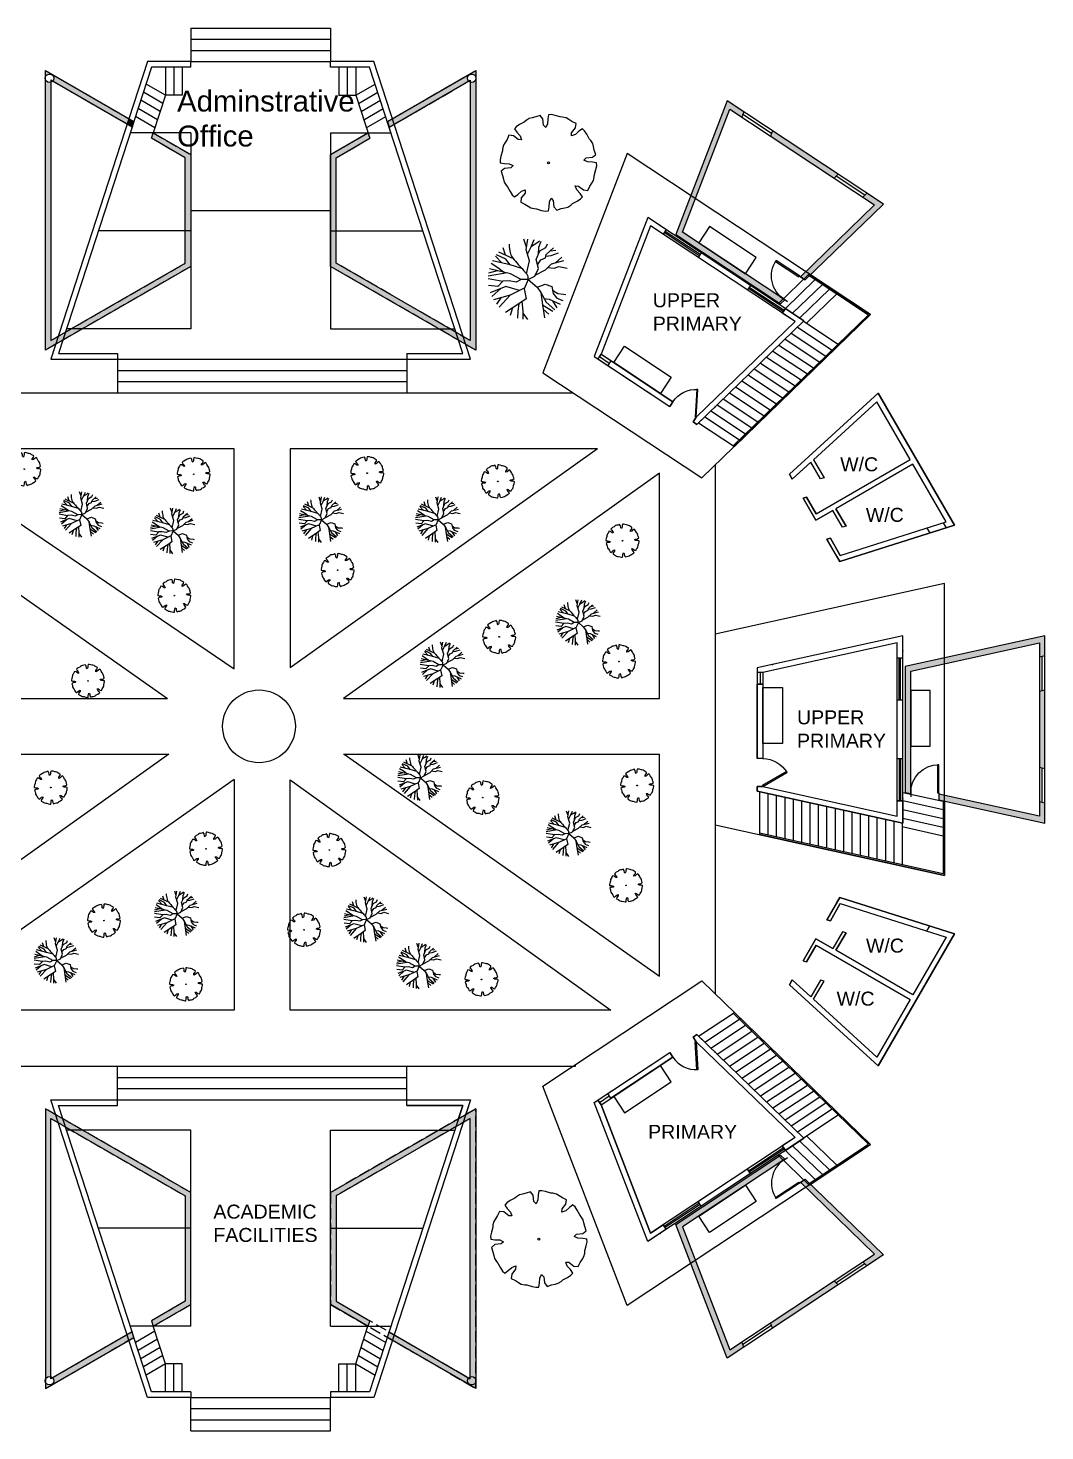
# Model space of a CAD drawing. Header units: millimetres. Extents: x -2023021 to 4454414, y -304659 to 993992.
# Drawn here: x 1687896 to 1724255, y 475256 to 525402 of the extents above; entities that cross this region are included whole.
import ezdxf

# ---------------------------------------------------------------- set-up
doc = ezdxf.new("R2010")
doc.units = ezdxf.units.MM
doc.header["$LTSCALE"] = 10
doc.header["$MEASUREMENT"] = 0
doc.linetypes.add('BANKLINE1', pattern=[5.5, 4, -1.5])
doc.layers.add('High Rise', color=255, linetype='Continuous')
doc.styles.get("Standard").update_dxf_attribs({"font": 'arial.ttf'})

# ---------------------------------------------------------------- blocks, each defined once
blk = doc.blocks.new('*U27')
at = {"transparency": 33554687}
for p, q in [((0, 0), (0, -6)), ((40, 0), (40, -6))]:
    blk.add_line(p, q, dxfattribs=at)
blk.add_lwpolyline([(0, 0), (0, 40), (1.75, 40), (1.75, 0)], close=True, dxfattribs=at)
blk.add_arc((0, 0), 40, 0, 90, dxfattribs=at)
blk = doc.blocks.new('*U18')
for p, q in [((0, 0), (0, -6)), ((40, 0), (40, -6))]:
    blk.add_line(p, q)
blk.add_lwpolyline([(0, 0), (20, 34.6), (21.5, 33.8), (1.5, -0.9)], close=True)
blk.add_arc((0, 0), 40, 0, 60)
blk = doc.blocks.new('mb-cay7')
for p, q in [((-281, 528), (-302, 509)), ((-244, 552), (-281, 528)), ((-206, 561), (-244, 552)), ((-161, 571), (-206, 561)), ((-109, 590), (-161, 571)), ((-75, 547), (-109, 590)), ((-67, 471), (-75, 547)), ((-16, 547), (-19, 489)), ((-7, 599), (-16, 547)), ((28, 601), (-7, 599)), ((76, 591), (28, 601)), ((138, 572), (76, 591)), ((166, 570), (138, 572)), ((209, 560), (166, 570)), ((242, 540), (209, 560)), ((281, 515), (242, 540)), ((331, 492), (281, 515)), ((-490, 348), (-513, 297)), ((-435, 342), (-490, 348)), ((-400, 452), (-424, 426)), ((-424, 426), (-393, 384)), ((-359, 480), (-400, 452)), ((-393, 384), (-354, 341)), ((-302, 509), (-359, 480)), ((-39, 443), (-67, 471)), ((-19, 489), (-39, 443)), ((276, 339), (277, 379)), ((324, 357), (276, 339)), ((277, 379), (325, 438)), ((367, 396), (324, 357)), ((325, 438), (331, 492)), ((410, 427), (367, 396)), ((436, 403), (410, 426)), ((463, 362), (436, 403)), ((493, 305), (463, 362)), ((-568, 183), (-569, 155)), ((-558, 225), (-568, 183)), ((-538, 259), (-558, 225)), ((-513, 297), (-538, 259)), ((-376, 294), (-435, 342)), ((-336, 293), (-376, 294)), ((-354, 341), (-336, 293)), ((512, 284), (493, 305)), ((535, 247), (512, 284)), ((545, 209), (535, 247)), ((554, 164), (545, 209)), ((-588, 93), (-598, 45)), ((-598, 45), (-596, 10)), ((-596, 10), (-545, 1)), ((-569, 155), (-588, 93)), ((-545, 1), (-486, -1)), ((426, 43), (455, 70)), ((472, 22), (426, 43)), ((455, 70), (531, 78)), ((531, 19), (472, 22)), ((531, 78), (573, 112)), ((583, 10), (531, 19)), ((573, 112), (554, 164)), ((584, -25), (582, 10)), ((-545, -58), (-587, -92)), ((-587, -92), (-568, -144)), ((-568, -144), (-558, -189)), ((-469, -50), (-545, -58)), ((-486, -1), (-440, -22)), ((-440, -22), (-469, -50)), ((544, -205), (554, -163)), ((554, -163), (555, -134)), ((555, -134), (574, -73)), ((574, -73), (584, -25)), ((-558, -189), (-549, -227)), ((-549, -227), (-526, -264)), ((-526, -264), (-507, -285)), ((-507, -285), (-477, -342)), ((-477, -342), (-450, -383)), ((-381, -376), (-338, -337)), ((-338, -337), (-290, -319)), ((-290, -319), (-291, -359)), ((340, -320), (322, -273)), ((322, -273), (362, -274)), ((380, -364), (340, -320)), ((362, -274), (421, -322)), ((421, -322), (476, -327)), ((476, -327), (499, -277)), ((499, -277), (524, -239)), ((524, -239), (544, -205)), ((-450, -383), (-424, -406)), ((-424, -406), (-381, -376)), ((-339, -418), (-345, -472)), ((-345, -472), (-294, -495)), ((-291, -359), (-339, -418)), ((-294, -495), (-256, -520)), ((2, -527), (5, -469)), ((5, -469), (26, -423)), ((26, -423), (53, -451)), ((53, -451), (61, -527)), ((230, -531), (267, -508)), ((267, -508), (288, -489)), ((288, -489), (345, -459)), ((345, -459), (386, -432)), ((410, -406), (380, -364)), ((386, -432), (410, -406)), ((-256, -520), (-222, -540)), ((-222, -540), (-180, -550)), ((-180, -550), (-152, -551)), ((-152, -551), (-90, -571)), ((-90, -571), (-42, -580)), ((-42, -580), (-7, -578)), ((-7, -579), (2, -527)), ((61, -527), (95, -570)), ((95, -570), (147, -550)), ((147, -550), (192, -541)), ((192, -541), (230, -531))]:
    blk.add_line(p, q)
blk.add_ellipse((-7, 10), major_axis=(-12.3, 0), ratio=0.999017)
blk = doc.blocks.new('mb-cay3')
for p, q in [((-456, 451), (-504, 599)), ((-31, 616), (-85, 772)), ((-39, 560), (-5, 777)), ((-13, 473), (59, 618)), ((59, 618), (123, 768)), ((65, 634), (172, 698)), ((172, 698), (230, 744)), ((205, 466), (217, 614)), ((217, 614), (265, 733)), ((238, 540), (358, 604)), ((358, 604), (389, 679)), ((365, 469), (512, 598)), ((-363, 255), (-718, 340)), ((-529, 295), (-660, 435)), ((-448, 370), (-640, 462)), ((-297, 377), (-594, 516)), ((-363, 255), (-448, 370)), ((27, 338), (-39, 560)), ((-33, 77), (27, 338)), ((161, 366), (238, 540)), ((206, 186), (161, 366)), ((187, 260), (256, 361)), ((256, 361), (349, 398)), ((349, 398), (365, 469)), ((357, 434), (461, 448)), ((444, 539), (559, 556)), ((461, 448), (612, 502)), ((470, 275), (721, 344)), ((548, 297), (680, 413)), ((-426, 94), (-808, 31)), ((-623, 138), (-801, 89)), ((-355, 78), (-783, 174)), ((-610, 194), (-745, 282)), ((-496, 110), (-610, 194)), ((-130, 186), (-363, 255)), ((-143, -40), (-355, 78)), ((2, -36), (133, 27)), ((133, 27), (206, 186)), ((142, 47), (347, 154)), ((347, 154), (470, 275)), ((396, 203), (525, 189)), ((525, 189), (618, 226)), ((618, 226), (784, 188)), ((-514, -76), (-810, -27)), ((-610, -183), (-801, -161)), ((-451, -182), (-765, -306)), ((-552, -222), (-734, -380)), ((-511, -73), (-610, -183)), ((-387, -63), (-511, -73)), ((-173, -262), (-451, -182)), ((-245, -95), (-387, -63)), ((-79, -216), (-367, -355)), ((-143, -40), (-245, -95)), ((2, -36), (-143, -40)), ((2, -36), (-84, -227)), ((-84, -227), (-44, -427)), ((2, -36), (180, -191)), ((180, -191), (342, -131)), ((180, -191), (255, -303)), ((342, -131), (479, -183)), ((479, -183), (506, -322)), ((493, -257), (596, -322)), ((-367, -355), (-697, -450)), ((-550, -408), (-637, -538)), ((-367, -355), (-585, -598)), ((-188, -528), (-460, -705)), ((-188, -528), (-211, -677)), ((-44, -427), (-188, -528)), ((-126, -485), (-111, -678)), ((253, -300), (289, -547)), ((255, -303), (360, -497)), ((289, -547), (498, -675)), ((289, -547), (328, -810)), ((318, -419), (422, -436)), ((360, -497), (537, -649)), ((422, -436), (645, -534)), ((491, -467), (578, -611)), ((506, -322), (576, -413)), ((576, -413), (696, -460)), ((596, -322), (716, -333)), ((716, -333), (757, -339)), ((-318, -612), (-361, -764)), ((-211, -677), (-217, -819)), ((-111, -678), (-109, -842)), ((-110, -716), (-17, -849)), ((302, -637), (416, -737))]:
    blk.add_line(p, q)
for centre, radius, start, end in [((455, 700), 842, 181.5686, 195.0038), ((-141, 541), 225, 195.0038, 221.1659), ((62234, 55080), 83082, 221.1659, 221.28126), ((29144, 26029), 39048, 221.2813, 221.4495), ((15672, 14131), 21075, 221.4495, 221.7043), ((-7857, -6835), 10440, 41.3423, 41.7043), ((-61, 24), 56.4, 12.2823, 41.3423), ((-371, -43), 373, 1.0907, 12.2823)]:
    blk.add_arc(centre, radius, start, end)

msp = doc.modelspace()

# ---------------------------------------------------------------- hatches: boundary and pattern name
at = {"ltscale": 10, "transparency": 33554687}
h = msp.add_hatch(color=256, dxfattribs=at)
h.dxf.hatch_style = 1
h.paths.add_polyline_path([(1691503, 478500), (1691440, 478694), (1688773, 477154, -0.189691), (1688813, 477051, -0.899631), (1688515, 477020), (1688515, 476775)])
h.paths.add_polyline_path([(1700983, 478694), (1700919, 478500), (1703908, 476775), (1703908, 486775), (1703539, 486562), (1703446, 486277), (1703708, 486428), (1703708, 477121)])
h.paths.add_polyline_path([(1700983, 478694), (1700805, 478796), (1700742, 478602), (1700919, 478500)])
h.paths.add_polyline_path([(1688515, 523884), (1688515, 523638, -0.899631), (1688813, 523607, -0.189691), (1688773, 523504), (1691440, 521964), (1691503, 522159)])
h.paths.add_polyline_path([(1688715, 523466, -0.457895), (1688515, 523575), (1688515, 513884), (1688884, 514097), (1688976, 514381), (1688715, 514230)])
h.paths.add_polyline_path([(1693711, 516884), (1693711, 518156), (1693511, 518156), (1693511, 516999), (1689235, 514530), (1689143, 514246)])
h.paths.add_polyline_path([(1689235, 514530), (1688976, 514381), (1688884, 514097), (1689143, 514246)])
h.paths.add_polyline_path([(1693711, 520884), (1692374, 521656), (1692311, 521461), (1693511, 520768), (1693511, 518156), (1693711, 518156)])
h.paths.add_polyline_path([(1698911, 520768), (1700112, 521461), (1700049, 521656), (1698711, 520884), (1698711, 518156), (1698911, 518156)])
h.paths.add_polyline_path([(1698911, 518156), (1698711, 518156), (1698711, 516884), (1703280, 514246), (1703188, 514530), (1698911, 516999)])
h.paths.add_polyline_path([(1703446, 514381), (1703188, 514530), (1703280, 514246), (1703539, 514097)])
h.paths.add_polyline_path([(1703908, 523575, -0.457895), (1703708, 523466), (1703708, 514230), (1703446, 514381), (1703539, 514097), (1703908, 513884)])
h.paths.add_polyline_path([(1703908, 523884), (1700919, 522159), (1700983, 521964), (1703650, 523504, -0.189691), (1703610, 523607, -0.899631), (1703908, 523638)])
h.paths.add_polyline_path([(1700983, 521964), (1700919, 522159), (1700742, 522056), (1700805, 521862)])
h.paths.add_polyline_path([(1692987, 517906), (1699759, 517906), (1699759, 520715), (1692987, 520715)], flags=9)
h = msp.add_hatch(color=256, dxfattribs=at)
h.dxf.hatch_style = 1
h.paths.add_polyline_path([(1712787, 522501, 0.31031), (1712919, 522309), (1712166, 520351, 0.404136), (1711906, 520230), (1712788, 522526, 0.030901)])
h.paths.add_polyline_path([(1711906, 520230, 0.092069), (1711892, 520156, 0.300872), (1712018, 519967), (1711301, 518104), (1714952, 515690), (1714804, 515547), (1711057, 518026)])
h.paths.add_polyline_path([(1716313, 517286, 0.62376), (1716645, 517449, 0.158191), (1716606, 517570), (1718007, 518926, 0.396129), (1718289, 518930), (1715687, 516402), (1715517, 516515)], flags=17)
h.paths.add_polyline_path([(1714445, 521540), (1714518, 521732), (1716861, 520182), (1716713, 520040)])
h.paths.add_polyline_path([(1717885, 519504), (1718483, 519109), (1715687, 516402), (1715517, 516515), (1716313, 517286, 0.62376), (1716645, 517449, 0.158191), (1716606, 517570), (1718007, 518926, 0.651705), (1718352, 519078, 0.721289), (1717981, 519201), (1717738, 519362)])
h.paths.add_polyline_path([(1713199, 522501, 0.188485), (1713144, 522641), (1713493, 522410), (1713420, 522218), (1713164, 522387, 0.147158)])
h.paths.add_polyline_path([(1712895, 522805), (1713062, 522695, 0.338527), (1712824, 522619)])
h = msp.add_hatch(color=256, dxfattribs=at)
h.dxf.hatch_style = 1
h.paths.add_polyline_path([(1724255, 497696), (1724055, 497740), (1724055, 497228), (1720668, 497975), (1720668, 497771), (1724255, 496979)])
h.paths.add_polyline_path([(1717885, 519504), (1717738, 519362), (1718165, 519079), (1715702, 516695), (1715873, 516582), (1718483, 519109)])
h.paths.add_polyline_path([(1712993, 522501), (1713420, 522218), (1713493, 522410), (1712895, 522805), (1711591, 519414), (1711762, 519301)])
h = msp.add_hatch(color=256, dxfattribs=at)
h.dxf.hatch_style = 1
h.paths.add_polyline_path([(1691680, 522056), (1691503, 522159), (1691440, 521964), (1691617, 521862)])
h = msp.add_hatch(color=256, dxfattribs=at)
h.dxf.hatch_style = 1
h.paths.add_polyline_path([(1698911, 520768), (1700112, 521461), (1700049, 521656), (1698711, 520884), (1698711, 518156), (1698911, 518156)])
h.paths.add_polyline_path([(1698911, 518156), (1698711, 518156), (1698711, 516884), (1703280, 514246), (1703188, 514530), (1698911, 516999)])
h.paths.add_polyline_path([(1693711, 520884), (1692374, 521656), (1692311, 521461), (1693511, 520768), (1693511, 518156), (1693711, 518156)])
h.paths.add_polyline_path([(1693711, 518156), (1693511, 518156), (1693511, 516999), (1689235, 514530), (1689143, 514246), (1693711, 516884)])
h = msp.add_hatch(color=256, dxfattribs=at)
h.dxf.hatch_style = 1
h.paths.add_polyline_path([(1698911, 520768), (1700112, 521461), (1700049, 521656), (1698711, 520884), (1698711, 518156), (1698911, 518156)])
h.paths.add_polyline_path([(1692987, 517906), (1699759, 517906), (1699759, 520715), (1692987, 520715)], flags=9)
h = msp.add_hatch(color=256, dxfattribs=at)
h.dxf.hatch_style = 1
h.paths.add_polyline_path([(1698911, 520768), (1700112, 521461), (1700049, 521656), (1698711, 520884), (1698711, 518156), (1698911, 518156)])
h.paths.add_polyline_path([(1692987, 517906), (1699759, 517906), (1699759, 520715), (1692987, 520715)], flags=9)
h = msp.add_hatch(color=256, dxfattribs=at)
h.dxf.hatch_style = 1
h.paths.add_polyline_path([(1718007, 518926, 0.651705), (1718352, 519078, 0.721289), (1717981, 519201), (1717738, 519362), (1717885, 519504), (1718483, 519109), (1715687, 516402), (1715517, 516515), (1716313, 517286, 0.62376), (1716645, 517449, 0.158191), (1716606, 517570)])
h = msp.add_hatch(color=256, dxfattribs=at)
h.dxf.hatch_style = 1
h.paths.add_polyline_path([(1711762, 481357), (1711591, 481244), (1712895, 477853), (1713493, 478249), (1713420, 478440), (1712993, 478157)])
h.paths.add_polyline_path([(1724055, 503430), (1724055, 502918), (1724255, 502962), (1724255, 503679), (1720668, 502888), (1720668, 502683)])
h = msp.add_hatch(color=256, dxfattribs=at)
h.dxf.hatch_style = 1
h.paths.add_polyline_path([(1723941, 503602, 0.31031), (1723853, 503386), (1721805, 502934, 0.404136), (1721561, 503084), (1723963, 503615, 0.030901)])
h.paths.add_polyline_path([(1721561, 503084, 0.092069), (1721492, 503054, 0.300872), (1721403, 502845), (1719455, 502415), (1719455, 498038), (1719255, 498083), (1719255, 502576)])
h.paths.add_polyline_path([(1721537, 497784, 0.62376), (1721856, 497596, 0.158191), (1721936, 497696), (1723839, 497276, 0.396129), (1723998, 497043), (1720455, 497818), (1720455, 498023)], flags=17)
h.paths.add_polyline_path([(1724055, 501689), (1724255, 501733), (1724255, 498925), (1724055, 498969)])
h.paths.add_polyline_path([(1724255, 497696), (1724255, 496979), (1720455, 497818), (1720455, 498023), (1721537, 497784, 0.62376), (1721856, 497596, 0.158191), (1721936, 497696), (1723839, 497276, 0.651705), (1724156, 497072, 0.721289), (1724055, 497449), (1724055, 497740)])
h.paths.add_polyline_path([(1724168, 503258, 0.188485), (1724255, 503381), (1724255, 502962), (1724055, 502918), (1724055, 503224, 0.147158)])
h.paths.add_polyline_path([(1724255, 503679), (1724255, 503479, 0.338527), (1724060, 503636)])
h = msp.add_hatch(color=256, dxfattribs=at)
h.dxf.hatch_style = 1
h.paths.add_polyline_path([(1723839, 497276, 0.651705), (1724156, 497072, 0.721289), (1724055, 497449), (1724055, 497740), (1724255, 497696), (1724255, 496979), (1720455, 497818), (1720455, 498023), (1721537, 497784, 0.62376), (1721856, 497596, 0.158191), (1721936, 497696)])
h = msp.add_hatch(color=256, dxfattribs=at)
h.dxf.hatch_style = 1
h.paths.add_polyline_path([(1703908, 486775), (1703539, 486562), (1703446, 486277), (1703708, 486428), (1703708, 477193, -0.457895), (1703908, 477083)])
h.paths.add_polyline_path([(1703188, 486128), (1703280, 486412), (1698711, 483775), (1698711, 482502), (1698911, 482502), (1698911, 483659)])
h.paths.add_polyline_path([(1703539, 486562), (1703280, 486412), (1703188, 486128), (1703446, 486277)])
h.paths.add_polyline_path([(1698911, 482502), (1698711, 482502), (1698711, 479775), (1700049, 479002), (1700112, 479197), (1698911, 479890)])
h.paths.add_polyline_path([(1700983, 478694), (1700919, 478500), (1703685, 476921, -0.267949), (1703610, 477051, -0.189691), (1703650, 477154)], flags=17)
h.paths.add_polyline_path([(1691440, 478694), (1688773, 477154, -0.189691), (1688813, 477051, -0.267949), (1688738, 476921), (1691503, 478501)], flags=17)
h.paths.add_polyline_path([(1693711, 479775), (1693711, 482502), (1693511, 482502), (1693511, 479890), (1692311, 479197), (1692374, 479002)])
h.paths.add_polyline_path([(1693711, 483775), (1689143, 486412), (1689235, 486128), (1693511, 483659), (1693511, 482502), (1693711, 482502)])
h.paths.add_polyline_path([(1688715, 486428), (1688976, 486277), (1688884, 486562), (1688515, 486775), (1688515, 477083, -0.457895), (1688715, 477193)])
h.paths.add_polyline_path([(1689143, 486412), (1688884, 486562), (1688976, 486277), (1689235, 486128)])
h.paths.add_polyline_path([(1691503, 478500), (1691440, 478694), (1688773, 477154, -0.189691), (1688813, 477051, -0.899631), (1688515, 477020), (1688515, 476775)])
h.paths.add_polyline_path([(1691617, 478796), (1691440, 478694), (1691503, 478500), (1691680, 478602)])
h.paths.add_polyline_path([(1703908, 477020, -0.899631), (1703610, 477051, -0.189691), (1703650, 477154), (1700983, 478694), (1700919, 478500), (1703908, 476775)])
h = msp.add_hatch(color=256, dxfattribs=at)
h.dxf.hatch_style = 1
h.paths.add_polyline_path([(1712787, 478157, -0.31031), (1712919, 478350), (1712166, 480308, -0.404136), (1711906, 480428), (1712788, 478132, -0.030901)])
h.paths.add_polyline_path([(1711906, 480428, -0.092069), (1711892, 480502, -0.300872), (1712018, 480692), (1711301, 482554), (1714952, 484969), (1714804, 485111), (1711057, 482632)])
h.paths.add_polyline_path([(1716313, 483372, -0.62376), (1716645, 483210, -0.158191), (1716606, 483089), (1718007, 481733, -0.396129), (1718289, 481729), (1715687, 484257), (1715517, 484144)], flags=17)
h.paths.add_polyline_path([(1714445, 479118), (1714518, 478927), (1716861, 480476), (1716713, 480619)])
h.paths.add_polyline_path([(1717885, 481154), (1718483, 481550), (1715687, 484257), (1715517, 484144), (1716313, 483372, -0.62376), (1716645, 483210, -0.158191), (1716606, 483089), (1718007, 481733, -0.651705), (1718352, 481581, -0.721289), (1717981, 481457), (1717738, 481297)])
h.paths.add_polyline_path([(1713199, 478157, -0.188485), (1713144, 478018), (1713493, 478249), (1713420, 478440), (1713164, 478271, -0.147158)])
h.paths.add_polyline_path([(1712895, 477853), (1713062, 477964, -0.338527), (1712824, 478040)])
h = msp.add_hatch(color=256, dxfattribs=at)
h.dxf.hatch_style = 1
h.paths.add_polyline_path([(1718007, 481733, -0.651705), (1718352, 481581, -0.721289), (1717981, 481457), (1717738, 481297), (1717885, 481154), (1718483, 481550), (1715687, 484257), (1715517, 484144), (1716313, 483372, -0.62376), (1716645, 483210, -0.158191), (1716606, 483089)])
h = msp.add_hatch(color=256, dxfattribs=at)
h.dxf.hatch_style = 1
h.paths.add_polyline_path([(1715873, 484077), (1715822, 484043), (1715702, 483964), (1718165, 481579), (1717738, 481297), (1717885, 481154), (1718483, 481550)])

# ---------------------------------------------------------------- linework, layer by layer
for p, q in [((1693711, 525402), (1698711, 525402)), ((1693711, 525402), (1693711, 524202)), ((1698711, 525402), (1698711, 524202)), ((1693711, 525002), (1698711, 525002)), ((1693711, 524602), (1698711, 524602)), ((1693711, 524002), (1693711, 524202)), ((1693711, 524202), (1698711, 524202)), ((1698711, 524002), (1698711, 524202)), ((1692811, 524002), (1692811, 523002)), ((1693111, 524002), (1693111, 523002)), ((1693411, 524002), (1693411, 523002)), ((1699011, 524002), (1699011, 523002)), ((1699311, 524002), (1699311, 523002)), ((1699611, 524002), (1699611, 523002)), ((1692717, 522710), (1692023, 523111)), ((1692811, 523002), (1692118, 523402)), ((1699611, 523002), (1700305, 523402)), ((1699706, 522710), (1700400, 523111)), ((1692527, 522127), (1691833, 522527)), ((1692622, 522419), (1691928, 522819)), ((1699801, 522419), (1700494, 522819)), ((1699896, 522127), (1700589, 522527)), ((1692432, 521835), (1691739, 522236)), ((1699990, 521835), (1700684, 522236)), ((1700742, 522056), (1700805, 521862)), ((1713493, 522410), (1713420, 522218)), ((1714481, 521636), (1713456, 522314)), ((1693711, 521656), (1691550, 521656)), ((1693711, 521656), (1693711, 518156)), ((1698711, 521656), (1700872, 521656)), ((1698711, 521656), (1698711, 518156)), ((1700049, 521656), (1700112, 521461)), ((1714518, 521732), (1714445, 521540)), ((1716861, 520182), (1716713, 520040)), ((1717812, 519433), (1716787, 520111)), ((1717885, 519504), (1717738, 519362)), ((1693711, 518884), (1698711, 518884)), ((1693711, 518156), (1690413, 518156)), ((1693711, 518156), (1693711, 514656)), ((1698711, 518156), (1702010, 518156)), ((1698711, 518156), (1698711, 514656)), ((1710714, 518196), (1710604, 518029)), ((1711896, 517264), (1710645, 518091)), ((1711924, 517306), (1710673, 518133)), ((1711965, 517368), (1711855, 517201)), ((1713723, 516205), (1713613, 516038)), ((1713654, 516101), (1714905, 515273)), ((1713682, 516143), (1714933, 515315)), ((1693711, 514656), (1689276, 514656)), ((1698711, 514656), (1703147, 514656)), ((1691090, 513766), (1691090, 513566)), ((1691090, 513566), (1701436, 513566)), ((1691090, 513566), (1691090, 512366)), ((1701436, 513766), (1701436, 513566)), ((1701436, 513566), (1701436, 512366)), ((1708383, 513743), (1708272, 513576)), ((1708328, 513660), (1708679, 513427)), ((1708734, 513511), (1708624, 513344)), ((1691090, 513166), (1701436, 513166)), ((1691090, 512766), (1701436, 512766)), ((1684953, 512366), (1707356, 512366)), ((1691090, 512366), (1701436, 512366)), ((1710955, 512042), (1710844, 511875)), ((1711789, 511490), (1711678, 511323)), ((1683668, 510366), (1695263, 502499)), ((1695263, 510366), (1683668, 510366)), ((1695263, 502499), (1695263, 510366)), ((1708251, 510366), (1697263, 502534)), ((1708251, 510366), (1697263, 510366)), ((1697263, 510366), (1697263, 502534)), ((1710468, 509490), (1699178, 501443)), ((1710468, 501443), (1710468, 509490)), ((1712468, 509782), (1712468, 490877)), ((1682347, 508850), (1692877, 501443)), ((1715734, 508635), (1715612, 508596)), ((1716076, 508044), (1715734, 508635)), ((1717142, 507596), (1716782, 508220)), ((1720035, 507531), (1720137, 507354)), ((1720621, 507716), (1720723, 507539)), ((1716582, 507166), (1716460, 507127)), ((1716937, 506551), (1716582, 507166)), ((1724255, 502962), (1724055, 502918)), ((1719168, 502883), (1718968, 502883)), ((1719043, 501383), (1719043, 502883)), ((1719093, 501383), (1719093, 502883)), ((1724155, 501711), (1724155, 502940)), ((1714168, 502371), (1713968, 502371)), ((1714068, 502371), (1714068, 501950)), ((1714168, 501950), (1713968, 501950)), ((1724255, 501733), (1724055, 501689)), ((1682347, 501443), (1692877, 501443)), ((1699178, 501443), (1710468, 501443)), ((1719168, 501383), (1718968, 501383)), ((1692926, 499443), (1682347, 491902)), ((1682347, 499443), (1692926, 499443)), ((1699178, 499443), (1710468, 499443)), ((1699197, 499443), (1710468, 491515)), ((1710468, 491515), (1710468, 499443)), ((1714168, 499287), (1713968, 499287)), ((1719168, 499275), (1718968, 499275)), ((1719043, 499275), (1719043, 497775)), ((1719093, 499275), (1719093, 497775)), ((1724255, 498925), (1724055, 498969)), ((1695263, 498542), (1683534, 490293)), ((1695263, 498542), (1695263, 490293)), ((1697263, 498527), (1708730, 490293)), ((1697263, 490293), (1697263, 498527)), ((1724155, 497718), (1724155, 498947)), ((1714168, 498287), (1713968, 498287)), ((1724255, 497696), (1724055, 497740)), ((1716937, 494107), (1716582, 493493)), ((1716582, 493493), (1716460, 493531)), ((1717142, 493062), (1716782, 492438)), ((1720035, 493127), (1720137, 493305)), ((1716076, 492615), (1715734, 492024)), ((1695263, 490293), (1683534, 490293)), ((1708730, 490293), (1697263, 490293)), ((1711789, 489168), (1711678, 489335)), ((1710955, 488617), (1710844, 488783)), ((1684953, 488293), (1707471, 488293)), ((1691090, 488293), (1701436, 488293)), ((1691090, 487093), (1691090, 488293)), ((1701436, 487093), (1701436, 488293)), ((1707471, 488293), (1707471, 488351)), ((1691090, 487893), (1701436, 487893)), ((1691090, 487493), (1701436, 487493)), ((1691090, 486893), (1691090, 487093)), ((1691090, 487093), (1701436, 487093)), ((1701436, 486893), (1701436, 487093)), ((1708383, 486915), (1708272, 487082)), ((1708328, 486999), (1708679, 487231)), ((1708734, 487148), (1708624, 487315)), ((1693711, 486002), (1689276, 486002)), ((1693711, 482502), (1693711, 486002)), ((1698711, 482502), (1698711, 486002)), ((1698711, 486002), (1703147, 486002)), ((1713654, 484557), (1714905, 485385)), ((1713682, 484516), (1714933, 485343)), ((1713723, 484453), (1713613, 484620)), ((1711965, 483290), (1711855, 483457)), ((1711896, 483395), (1710645, 482567)), ((1711924, 483353), (1710673, 482525)), ((1693711, 482502), (1690413, 482502)), ((1693711, 479002), (1693711, 482502)), ((1698711, 479002), (1698711, 482502)), ((1698711, 482502), (1702010, 482502)), ((1710714, 482463), (1710604, 482629)), ((1717812, 481226), (1716787, 480548)), ((1717885, 481154), (1717738, 481297)), ((1716861, 480476), (1716713, 480619)), ((1693711, 479002), (1691550, 479002)), ((1698711, 479002), (1700872, 479002)), ((1714481, 479022), (1713456, 478344)), ((1714518, 478927), (1714445, 479118)), ((1692432, 478823), (1691739, 478423)), ((1692527, 478531), (1691833, 478131)), ((1699896, 478531), (1700589, 478131)), ((1699990, 478823), (1700684, 478423)), ((1713493, 478249), (1713420, 478440)), ((1692622, 478240), (1691928, 477839)), ((1692717, 477948), (1692023, 477548)), ((1699706, 477948), (1700400, 477548)), ((1699801, 478240), (1700494, 477839)), ((1692811, 477656), (1692118, 477256)), ((1692811, 476656), (1692811, 477656)), ((1693111, 476656), (1693111, 477656)), ((1693411, 476656), (1693411, 477656)), ((1699011, 476656), (1699011, 477656)), ((1699311, 476656), (1699311, 477656)), ((1699611, 476656), (1699611, 477656)), ((1699611, 477656), (1700305, 477256)), ((1693711, 476656), (1693711, 476456)), ((1693711, 476456), (1698711, 476456)), ((1693711, 475256), (1693711, 476456)), ((1698711, 476656), (1698711, 476456)), ((1698711, 475256), (1698711, 476456)), ((1693711, 476056), (1698711, 476056)), ((1693711, 475656), (1698711, 475656)), ((1693711, 475256), (1698711, 475256))]:
    msp.add_line(p, q, dxfattribs=at)
at = {"ltscale": 100, "transparency": 33554687}
for p, q in [((1715230, 515208), (1716297, 516241)), ((1715487, 515039), (1716554, 516071)), ((1715729, 514856), (1716810, 515902)), ((1715183, 514498), (1716421, 513678)), ((1715404, 514711), (1716642, 513892)), ((1715624, 514925), (1716863, 514106)), ((1714741, 514070), (1715980, 513251)), ((1714962, 514284), (1716201, 513465)), ((1714300, 513643), (1715538, 512824)), ((1714521, 513857), (1715759, 513037)), ((1713638, 513002), (1714876, 512183)), ((1713859, 513216), (1715097, 512396)), ((1714079, 513429), (1715318, 512610)), ((1713196, 512575), (1714435, 511755)), ((1713417, 512788), (1714656, 511969)), ((1712755, 512147), (1713993, 511328)), ((1712976, 512361), (1714214, 511542)), ((1711812, 511235), (1712093, 511506)), ((1712093, 511506), (1713331, 510687)), ((1712313, 511720), (1713552, 510901)), ((1712534, 511933), (1713773, 511114)), ((1711872, 511292), (1713153, 510445)), ((1713968, 498127), (1714349, 498043)), ((1714049, 498109), (1714049, 496573)), ((1714349, 498043), (1714349, 496558)), ((1714649, 497976), (1714649, 496491)), ((1714949, 497910), (1714949, 496425)), ((1715249, 497844), (1715249, 496359)), ((1715549, 497778), (1715549, 496293)), ((1715849, 497712), (1715849, 496227)), ((1716149, 497645), (1716149, 496160)), ((1716449, 497579), (1716449, 496094)), ((1716749, 497513), (1716749, 496028)), ((1717049, 497447), (1717049, 495962)), ((1719168, 497468), (1720618, 497148)), ((1717349, 497381), (1717349, 495896)), ((1717649, 497314), (1717649, 495829)), ((1717949, 497248), (1717949, 495763)), ((1718249, 497182), (1718249, 495697)), ((1718549, 497116), (1718549, 495631)), ((1718849, 497050), (1718849, 495565)), ((1719149, 496983), (1719149, 495498)), ((1719168, 497161), (1720618, 496841)), ((1719149, 496858), (1720618, 496534)), ((1711872, 489366), (1713153, 490213)), ((1712093, 489152), (1713331, 489972)), ((1711812, 489424), (1712093, 489152)), ((1712313, 488939), (1713552, 489758)), ((1712534, 488725), (1713773, 489544)), ((1712755, 488511), (1713993, 489330)), ((1712976, 488298), (1714214, 489117)), ((1713196, 488084), (1714435, 488903)), ((1713417, 487870), (1714656, 488689)), ((1713638, 487657), (1714876, 488476)), ((1713859, 487443), (1715097, 488262)), ((1714079, 487229), (1715318, 488048)), ((1714300, 487015), (1715538, 487835)), ((1714521, 486802), (1715759, 487621)), ((1714741, 486588), (1715980, 487407)), ((1714962, 486374), (1716201, 487194)), ((1715183, 486161), (1716421, 486980)), ((1715404, 485947), (1716642, 486766)), ((1715624, 485733), (1716863, 486553)), ((1715230, 485450), (1716297, 484417)), ((1715487, 485620), (1716554, 484587)), ((1715729, 485803), (1716810, 484756))]:
    msp.add_line(p, q, dxfattribs=at)
at = {"ltscale": 10, "transparency": 33554687}
for points in [[(1693711, 524202), (1692167, 524202), (1691503, 522159)], [(1701436, 513566), (1703711, 513566), (1700255, 524202), (1698711, 524202)], [(1693711, 524002), (1692313, 524002), (1691680, 522056)], [(1701436, 513766), (1703436, 513766), (1700110, 524002), (1698711, 524002)], [(1693411, 523002), (1692811, 523002), (1692374, 521656)], [(1699011, 523002), (1699611, 523002), (1700112, 521461)], [(1691503, 522159), (1688711, 513566), (1691090, 513566)], [(1691617, 521862), (1688987, 513766), (1691090, 513766)], [(1715785, 516580), (1717944, 515152), (1713110, 510473)], [(1714718, 515547), (1715822, 516616), (1718023, 515159), (1713153, 510445)], [(1716041, 516410), (1714974, 515378), (1714864, 515211)], [(1711678, 511323), (1711789, 511490), (1715320, 514909), (1714864, 515211), (1714974, 515378), (1715638, 514938), (1711812, 511235), (1711678, 511323)], [(1710953, 512040), (1708381, 513741), (1708272, 513576), (1710844, 511875), (1710953, 512040)], [(1715734, 508635), (1716076, 508044), (1719432, 509981), (1718242, 512041), (1715982, 509974), (1716356, 509326), (1716234, 509287), (1715887, 509887), (1715219, 509277), (1715117, 509454), (1718291, 512357), (1721019, 507632), (1716918, 506335), (1716460, 507127), (1716582, 507166), (1716937, 506551), (1720721, 507748), (1719532, 509808), (1716782, 508220), (1717142, 507596), (1717020, 507558), (1716674, 508158), (1716067, 507808), (1715612, 508596), (1715734, 508635)], [(1716356, 509326), (1716234, 509287), (1715887, 509887), (1715219, 509277)], [(1717142, 507596), (1717020, 507558), (1716674, 508158)], [(1713968, 501950), (1714168, 501950), (1714166, 499287), (1713968, 499287), (1713968, 501950)], [(1713968, 498287), (1714168, 498287), (1718968, 497228), (1718968, 497775), (1719168, 497775), (1719168, 496979), (1713968, 498127), (1713968, 498287)], [(1719168, 498083), (1720668, 497752), (1720668, 495112), (1714049, 496573)], [(1720618, 497763), (1720618, 495174), (1714049, 496624)], [(1720618, 497455), (1719168, 497775), (1718968, 497775)], [(1715734, 492024), (1716076, 492615), (1719432, 490677), (1718242, 488617), (1715982, 490685), (1716356, 491333), (1716234, 491371), (1715887, 490771), (1715219, 491382), (1715117, 491204), (1718291, 488302), (1721019, 493026), (1716918, 494323), (1716460, 493531), (1716582, 493493), (1716937, 494107), (1720721, 492910), (1719532, 490850), (1716782, 492438), (1717142, 493062), (1717020, 493101), (1716674, 492500), (1716067, 492850), (1715612, 492062), (1715734, 492024)], [(1717142, 493062), (1717020, 493101), (1716674, 492500)], [(1716356, 491333), (1716234, 491371), (1715887, 490771), (1715219, 491382)], [(1715785, 484078), (1717944, 485506), (1713110, 490185)], [(1714718, 485111), (1715822, 484043), (1718023, 485499), (1713153, 490213)], [(1714864, 485448), (1714974, 485281), (1715638, 485720), (1711812, 489424), (1711678, 489335), (1711787, 489170), (1715320, 485749), (1714864, 485448)], [(1710844, 488783), (1710955, 488617), (1708734, 487148), (1708624, 487315), (1710844, 488783)], [(1691503, 478500), (1688711, 487093), (1691090, 487093)], [(1701436, 487093), (1703711, 487093), (1700255, 476456), (1698711, 476456)], [(1703273, 486391), (1703436, 486893), (1701436, 486893), (1701436, 487093), (1703711, 487093), (1703531, 486557), (1703272, 486408)], [(1708272, 487082), (1708383, 486915), (1710148, 482328), (1710604, 482629), (1710714, 482463), (1710050, 482023), (1708138, 486993), (1708272, 487082)], [(1691617, 478796), (1688987, 486893), (1691090, 486893)], [(1701436, 486893), (1703436, 486893), (1700110, 476656), (1698711, 476656)], [(1716041, 484248), (1714974, 485281), (1714864, 485448)], [(1711855, 483457), (1713613, 484620), (1713723, 484453), (1711965, 483290), (1711855, 483457)], [(1693411, 477656), (1692811, 477656), (1692374, 479002)], [(1699011, 477656), (1699611, 477656), (1700049, 479002)], [(1693711, 476456), (1692167, 476456), (1691503, 478500)], [(1693711, 476656), (1692313, 476656), (1691680, 478602)]]:
    msp.add_lwpolyline(points, dxfattribs=at)
at = {"ltscale": 100, "transparency": 33554687}
for points in [[(1706306, 513079), (1711990, 509319), (1718023, 515159), (1709321, 520916)], [(1712468, 503737), (1712468, 496922), (1720668, 495112), (1720668, 505546)], [(1706306, 487580), (1711990, 491340), (1718023, 485499), (1709321, 479742)]]:
    msp.add_lwpolyline(points, close=True, dxfattribs=at)
for points in [[(1711678, 511323), (1711812, 511235), (1715638, 514938), (1714718, 515547), (1710971, 518026), (1710050, 518635), (1708138, 513665)], [(1711789, 511490), (1715320, 514909), (1710148, 518331), (1708383, 513743), (1710955, 512042)], [(1708138, 513665), (1710844, 511875)], [(1716460, 507127), (1716815, 506512), (1716918, 506335), (1721019, 507632), (1718291, 512357), (1715117, 509454), (1715219, 509277)], [(1716076, 508044), (1719432, 509981), (1718242, 512041), (1715982, 509974), (1716356, 509326)], [(1715887, 509887), (1715371, 509415)], [(1716937, 506551), (1720721, 507748), (1719532, 509808), (1716782, 508220)], [(1715612, 508596), (1715967, 507981), (1716067, 507808), (1716674, 508158)], [(1713968, 498287), (1713968, 498127), (1719168, 496979), (1719168, 498083), (1719168, 502576), (1719168, 503679), (1713968, 502532)], [(1714168, 498287), (1718968, 497228), (1718968, 503430), (1714168, 502371), (1714168, 499287)], [(1713968, 502532), (1713968, 499287)], [(1716460, 493531), (1716815, 494146), (1716918, 494323), (1721019, 493026), (1718291, 488302), (1715117, 491204), (1715219, 491382)], [(1716937, 494107), (1720721, 492910), (1719532, 490850), (1716782, 492438)], [(1715612, 492062), (1715967, 492677), (1716067, 492850), (1716674, 492500)], [(1716076, 492615), (1719432, 490677), (1718242, 488617), (1715982, 490685), (1716356, 491333)], [(1711678, 489335), (1711812, 489424), (1715638, 485720), (1714718, 485111), (1710971, 482632), (1710050, 482023), (1708138, 486993)], [(1711789, 489168), (1715320, 485749), (1710148, 482328), (1708383, 486915), (1710955, 488617)], [(1708138, 486993), (1710844, 488783)]]:
    msp.add_lwpolyline(points, dxfattribs=at)
at = {"ltscale": 10, "transparency": 33554687}
for points in [[(1713929, 517205), (1712261, 518309), (1711875, 517725), (1713543, 516622)], [(1710503, 512341), (1708835, 513444), (1709221, 514028), (1710889, 512925)], [(1714168, 499829), (1714168, 501829), (1714868, 501829), (1714868, 499829)], [(1720155, 499728), (1720155, 501728), (1719455, 501728), (1719455, 499728)], [(1710503, 488318), (1708835, 487214), (1709221, 486630), (1710889, 487734)], [(1713929, 483453), (1712261, 482350), (1711875, 482933), (1713543, 484037)]]:
    msp.add_lwpolyline(points, close=True, dxfattribs=at)
at = {"ltscale": 100, "transparency": 33554687}
for centre in [(1688662, 523607), (1688662, 523607), (1703760, 523607), (1703760, 523607), (1688662, 477051), (1688662, 477051), (1703760, 477051), (1703760, 477051)]:
    msp.add_circle(centre, 151, dxfattribs=at)
at = {"ltscale": 10, "transparency": 33554687}
msp.add_circle((1696154, 500443), 1300, dxfattribs=at)
at = {"transparency": 33554687}
for p in [(1710497, 518339), (1714916, 515416), (1708341, 514191), (1712454, 511856), (1719168, 503143), (1714518, 502653), (1714840, 497934), (1719168, 497845), (1712454, 488803), (1708341, 486468), (1714916, 485242), (1710497, 482319)]:
    msp.add_point(p, dxfattribs=at)
at = {"layer": 'High Rise', "ltscale": 10, "transparency": 33554687}
for points in [[(1691617, 521862), (1688715, 523537), (1688715, 514230), (1693511, 516999), (1693511, 520768), (1692311, 521461), (1692374, 521656), (1693711, 520884), (1693711, 516884), (1688515, 513884), (1688515, 523884), (1691680, 522056)], [(1691617, 478796), (1688715, 477121), (1688715, 486428), (1693511, 483659), (1693511, 479890), (1692311, 479197), (1692374, 479002), (1693711, 479775), (1693711, 483775), (1688515, 486775), (1688515, 476775), (1691680, 478602)], [(1700805, 478796), (1703708, 477121), (1703708, 486428), (1698911, 483659), (1698911, 479890), (1700112, 479197), (1700049, 479002), (1698711, 479775), (1698711, 483775), (1703908, 486775), (1703908, 476775), (1700742, 478602)]]:
    msp.add_lwpolyline(points, close=True, dxfattribs=at)
at = {"layer": 'High Rise', "linetype": 'BANKLINE1', "ltscale": 10, "transparency": 33554687}
for points in [[(1691617, 521862), (1688715, 523537), (1688715, 514230), (1693511, 516999), (1693511, 520768), (1692311, 521461), (1692374, 521656), (1693711, 520884), (1693711, 516884), (1688515, 513884), (1688515, 523884), (1691680, 522056)], [(1691617, 478796), (1688715, 477121), (1688715, 486428), (1693511, 483659), (1693511, 479890), (1692311, 479197), (1692374, 479002), (1693711, 479775), (1693711, 483775), (1688515, 486775), (1688515, 476775), (1691680, 478602)], [(1703908, 486775), (1698711, 483775), (1698711, 479775), (1703908, 476775)], [(1703708, 486428), (1698911, 483659), (1698911, 479890), (1703708, 477121)]]:
    msp.add_lwpolyline(points, close=True, dxfattribs=at)
at = {"layer": 'High Rise', "ltscale": 10, "transparency": 33554687}
for points in [[(1700742, 522056), (1703908, 523884), (1703908, 513884), (1698711, 516884), (1698711, 520884), (1700049, 521656)], [(1700805, 521862), (1703708, 523537), (1703708, 514230), (1698911, 516999), (1698911, 520768), (1700112, 521461)]]:
    msp.add_lwpolyline(points, dxfattribs=at)
at = {"layer": 'High Rise', "linetype": 'BANKLINE1', "ltscale": 10, "transparency": 33554687}
for points in [[(1700742, 522056), (1703908, 523884), (1703908, 513884), (1698711, 516884), (1698711, 520884), (1700049, 521656)], [(1700805, 521862), (1703708, 523537), (1703708, 514230), (1698911, 516999), (1698911, 520768), (1700112, 521461)]]:
    msp.add_lwpolyline(points, dxfattribs=at)
at = {"layer": 'High Rise', "transparency": 33554687}
for points in [[(1714781, 515803), (1714952, 515690), (1711301, 518104), (1712993, 522501), (1718165, 519079), (1715517, 516515), (1715687, 516402), (1718483, 519109), (1712895, 522805), (1711057, 518026), (1714804, 515547)], [(1714804, 515547), (1714952, 515690)], [(1719455, 498243), (1719455, 498038), (1719455, 502415), (1724055, 503430), (1724055, 497228), (1720455, 498023), (1720455, 497818), (1724255, 496979), (1724255, 503679), (1719255, 502576), (1719255, 498083)], [(1719255, 498083), (1719455, 498038)], [(1714781, 484856), (1714952, 484969), (1711301, 482554), (1712993, 478157), (1718165, 481579), (1715517, 484144), (1715687, 484257), (1718483, 481550), (1712895, 477853), (1711057, 482632), (1714804, 485111)], [(1714804, 485111), (1714952, 484969)]]:
    msp.add_lwpolyline(points, dxfattribs=at)

# ---------------------------------------------------------------- block references
at = {"transparency": 33554687}
for name, p, xscale, yscale, zscale in [('mb-cay7', (1706522, 520555), 2.922164263595346, 2.922164263595346, 2.922164263595346), ('mb-cay3', (1705778, 516483), 1.771442999319247, 1.771442999319247, 1.771442999319247), ('*U27', (1720455, 498070), -25, 25, 25), ('mb-cay7', (1706179, 482085), 2.922164263595346, 2.922164263595346, 2.922164263595346)]:
    msp.add_blockref(name, p, dxfattribs=dict(at, xscale=xscale, yscale=yscale, zscale=zscale))
at = {"transparency": 33554687, "yscale": 25, "zscale": 25}
for name, p, xscale, rotation in [('*U27', (1715477, 516541), -25, 56.51425459600873), ('*U18', (1711787, 511488), -25, 326.5142545960086), ('*U18', (1714166, 498287), -25, 270), ('*U18', (1711787, 489170), 25, 213.4857454039913), ('*U27', (1715477, 484117), 25, 123.4857454039913)]:
    msp.add_blockref(name, p, dxfattribs=dict(at, xscale=xscale, rotation=rotation))
at = {"transparency": 33554687}
for name, p in [('mb-cay7', (1687769, 509624)), ('mb-cay7', (1693826, 509442)), ('mb-cay7', (1700029, 509479)), ('mb-cay7', (1704699, 509187)), ('mb-cay3', (1689821, 508048)), ('mb-cay3', (1698387, 507865)), ('mb-cay3', (1702561, 507865)), ('mb-cay3', (1693079, 507463)), ('mb-cay7', (1709157, 507067)), ('mb-cay7', (1698971, 506015)), ('mb-cay7', (1693133, 505104)), ('mb-cay3', (1707569, 504191)), ('mb-cay7', (1704747, 503630)), ('mb-cay3', (1702731, 502678)), ('mb-cay7', (1709031, 502751)), ('mb-cay7', (1690047, 502054)), ('mb-cay3', (1701924, 498643)), ('mb-cay7', (1688715, 498244)), ('mb-cay7', (1704160, 497884)), ('mb-cay7', (1709681, 498316)), ('mb-cay3', (1707234, 496643)), ('mb-cay7', (1694266, 496055)), ('mb-cay7', (1698675, 496009)), ('mb-cay7', (1709284, 494747)), ('mb-cay3', (1693223, 493777)), ('mb-cay7', (1690617, 493489)), ('mb-cay3', (1699999, 493569)), ('mb-cay7', (1697772, 493160)), ('mb-cay3', (1688919, 492108)), ('mb-cay3', (1701882, 491910)), ('mb-cay7', (1704115, 491388)), ('mb-cay7', (1693550, 491213))]:
    msp.add_blockref(name, p, dxfattribs=at)

# ---------------------------------------------------------------- texts
at = {"ltscale": 10, "transparency": 33554687, "attachment_point": 1}
for s, width, insert, char_height in [('Adminstrative Office', 4175.09, (1693225, 523168), 750), ('UPPER \\PPRIMARY', 5240.38, (1710234, 515921), 500), ('W/C', 1805.68, (1716933, 510059), 500), ('W/C', 1805.68, (1717850, 508252), 500), ('UPPER \\PPRIMARY', 5240.38, (1715390, 501014), 500), ('W/C', 1805.68, (1717854, 492854), 500), ('W/C', 1805.68, (1716804, 490959), 500), ('PRIMARY', 5240.38, (1710066, 486198), 500), ('ACADEMIC\\PFACILITIES', 4831.2, (1694522, 483346), 500)]:
    msp.add_mtext_dynamic_manual_height_columns(s, width=width, gutter_width=1, heights=[0], dxfattribs=dict(at, insert=insert, char_height=char_height))

doc.saveas('drawing.dxf')
